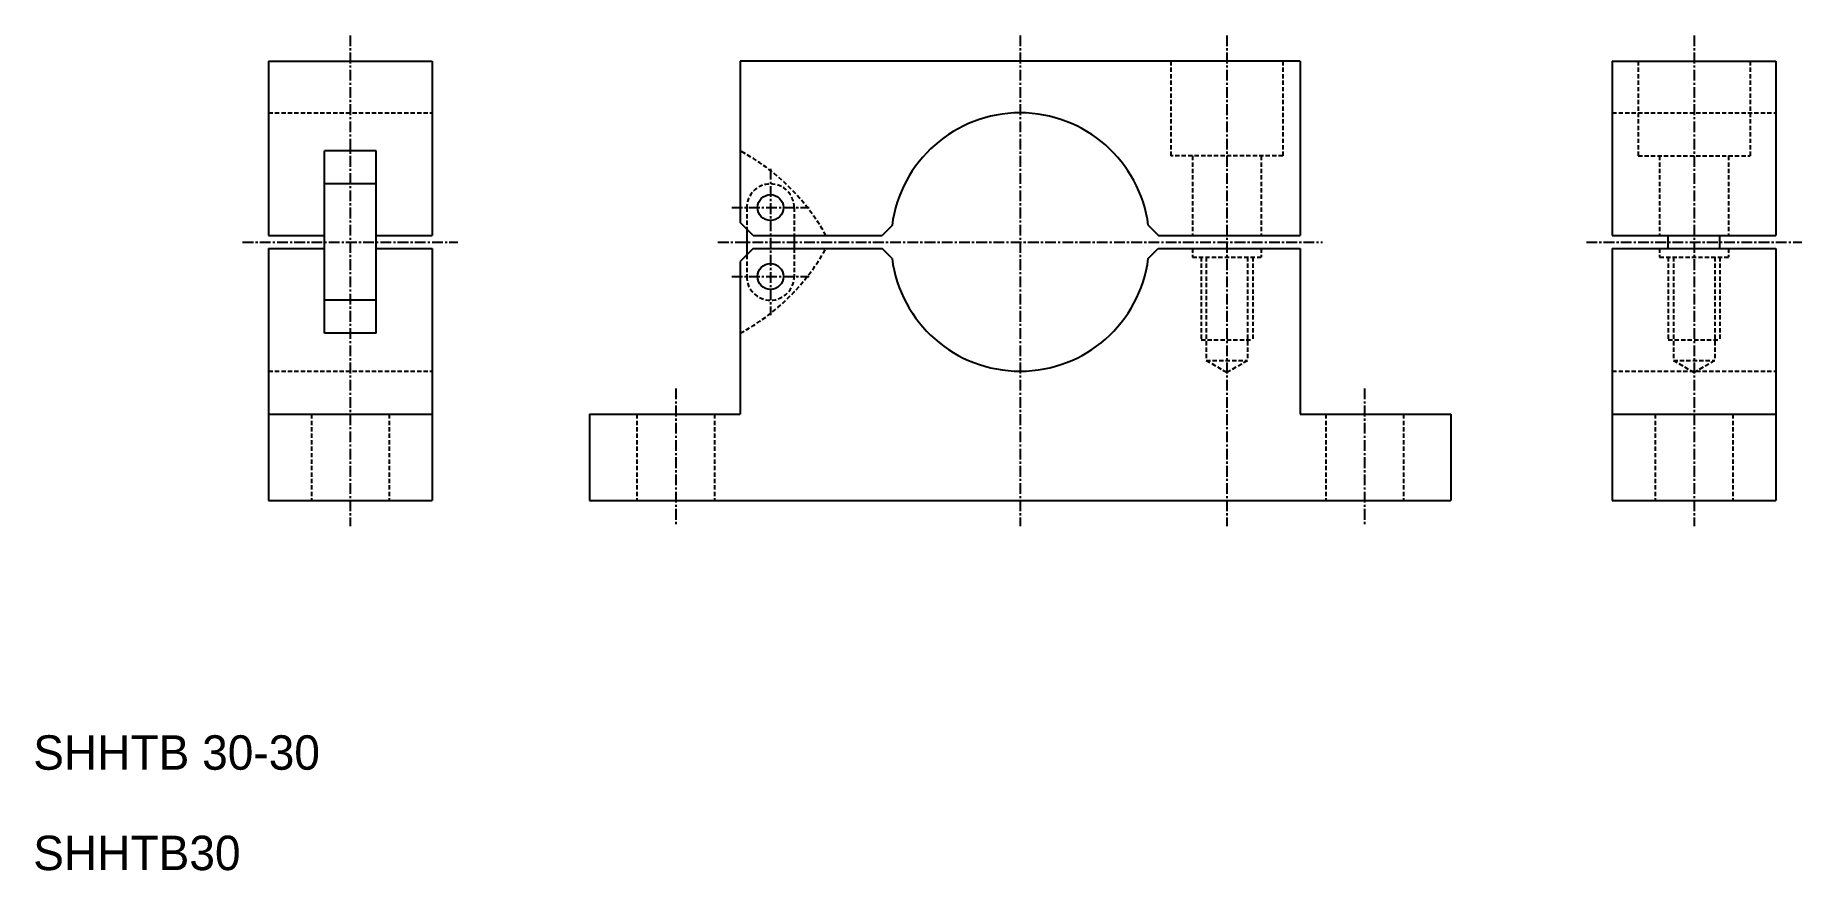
# Model space of a CAD drawing. Extents: x 41 to 246, y 54 to 151.
import ezdxf

# ---------------------------------------------------------------- set-up
doc = ezdxf.new("R2010")
doc.units = 0
doc.linetypes.add('CENTER', pattern=[2, 1.25, -0.25, 0.25, -0.25])
doc.linetypes.add('DASHED', pattern=[0.75, 0.5, -0.25])
doc.layers.get('0').update_dxf_attribs({"linetype": 'CONTINUOUS'})
doc.layers.add('CENTER', color=1, linetype='CENTER')

msp = doc.modelspace()

# ---------------------------------------------------------------- linework, layer by layer
at = {"color": 7, "linetype": 'CONTINUOUS'}
for p, q in [((68.15, 148.15), (87.15, 148.15)), ((68.15, 148.15), (68.15, 127.9)), ((87.15, 148.15), (87.15, 127.9)), ((122.94, 148.15), (122.94, 129.4)), ((187.94, 148.15), (122.94, 148.15)), ((187.94, 148.15), (187.94, 127.9)), ((224.19, 148.15), (224.19, 127.9)), ((224.19, 148.15), (243.19, 148.15)), ((243.19, 148.15), (243.19, 127.9)), ((74.65, 116.57), (74.65, 137.74)), ((80.65, 137.74), (74.65, 137.74)), ((80.65, 116.57), (80.65, 137.74)), ((80.65, 133.9), (74.65, 133.9)), ((124.44, 127.9), (122.94, 129.4)), ((68.15, 127.9), (74.65, 127.9)), ((80.65, 127.9), (87.15, 127.9)), ((123.69, 128.65), (123.69, 125.65)), ((124.44, 127.9), (139.41, 127.9)), ((129.19, 127.9), (129.19, 126.4)), ((140.57, 129.06), (139.41, 127.9)), ((170.32, 129.09), (171.51, 127.9)), ((171.51, 127.9), (187.94, 127.9)), ((224.19, 127.9), (243.19, 127.9)), ((230.69, 126.4), (230.69, 127.9)), ((236.69, 126.4), (236.69, 127.9)), ((68.15, 126.4), (68.15, 97.15)), ((68.15, 126.4), (74.65, 126.4)), ((80.65, 126.4), (87.15, 126.4)), ((87.15, 126.4), (87.15, 97.15)), ((124.44, 126.4), (122.94, 124.9)), ((124.44, 126.4), (139.41, 126.4)), ((140.57, 125.25), (139.41, 126.4)), ((170.32, 125.24), (171.48, 126.4)), ((171.48, 126.4), (187.94, 126.4)), ((187.94, 126.4), (187.94, 107.15)), ((224.19, 126.4), (224.19, 97.15)), ((224.19, 126.4), (243.19, 126.4)), ((243.19, 126.4), (243.19, 97.15)), ((122.94, 124.9), (122.94, 107.15)), ((80.65, 120.4), (74.65, 120.4)), ((80.65, 116.57), (74.65, 116.57)), ((68.15, 107.15), (87.15, 107.15)), ((105.44, 107.15), (122.94, 107.15)), ((105.44, 107.15), (105.44, 97.15)), ((187.94, 107.15), (205.44, 107.15)), ((205.44, 107.15), (205.44, 97.15)), ((224.19, 107.15), (243.19, 107.15)), ((68.15, 97.15), (87.15, 97.15)), ((105.44, 97.15), (205.44, 97.15)), ((224.19, 97.15), (243.19, 97.15))]:
    msp.add_line(p, q, dxfattribs=at)
at = {"color": 3, "linetype": 'DASHED'}
for p, q in [((172.94, 148.15), (172.94, 137.15)), ((185.94, 148.15), (185.94, 137.15)), ((227.19, 148.15), (227.19, 137.15)), ((240.19, 148.15), (240.19, 137.15)), ((68.15, 142.15), (87.15, 142.15)), ((224.19, 142.15), (243.19, 142.15)), ((185.94, 137.15), (172.94, 137.15)), ((175.44, 137.15), (175.44, 127.9)), ((183.44, 137.15), (183.44, 127.9)), ((227.19, 137.15), (240.19, 137.15)), ((229.69, 137.15), (229.69, 127.9)), ((237.69, 137.15), (237.69, 127.9)), ((123.69, 131.15), (123.69, 128.65)), ((129.19, 131.15), (129.19, 127.9)), ((123.69, 125.65), (123.69, 123.15)), ((129.19, 126.4), (129.19, 123.15)), ((175.44, 126.4), (175.44, 125.4)), ((175.44, 125.4), (183.44, 125.4)), ((176.44, 125.4), (176.44, 115.8)), ((177.04, 125.4), (177.04, 113.4)), ((181.84, 125.4), (181.84, 113.4)), ((182.44, 125.4), (182.44, 115.8)), ((183.44, 126.4), (183.44, 125.4)), ((229.69, 126.4), (229.69, 125.4)), ((229.69, 125.4), (237.69, 125.4)), ((230.69, 125.4), (230.69, 115.8)), ((231.29, 125.4), (231.29, 113.4)), ((236.09, 125.4), (236.09, 113.4)), ((236.69, 125.4), (236.69, 115.8)), ((237.69, 126.4), (237.69, 125.4)), ((176.44, 115.8), (182.44, 115.8)), ((230.69, 115.8), (236.69, 115.8)), ((177.04, 113.4), (179.44, 112.02)), ((177.04, 113.4), (181.84, 113.4)), ((179.44, 112.02), (181.84, 113.4)), ((231.29, 113.4), (236.09, 113.4)), ((231.29, 113.4), (233.69, 112.02)), ((233.69, 112.02), (236.09, 113.4)), ((68.15, 112.15), (87.15, 112.15)), ((224.19, 112.15), (243.19, 112.15)), ((73.15, 107.15), (73.15, 97.15)), ((82.15, 107.15), (82.15, 97.15)), ((110.94, 107.15), (110.94, 97.15)), ((119.94, 107.15), (119.94, 97.15)), ((190.94, 107.15), (190.94, 97.15)), ((199.94, 107.15), (199.94, 97.15)), ((229.19, 107.15), (229.19, 97.15)), ((238.19, 107.15), (238.19, 97.15))]:
    msp.add_line(p, q, dxfattribs=at)
at = {"color": 7, "linetype": 'CONTINUOUS'}
for centre in [(126.44, 131.15), (126.44, 123.15)]:
    msp.add_circle(centre, 1.5, dxfattribs=at)
for start, end in [(7.431, 172.7039), (187.2961, 352.6936)]:
    msp.add_arc((155.44, 127.15), 15, start, end, dxfattribs=at)
at = {"color": 3, "linetype": 'DASHED'}
for centre, radius, start, end in [((111.04, 115.75), 25, 29.078, 61.5755), ((126.44, 131.15), 2.75, 0, 180), ((111.04, 138.55), 25, 298.4245, 330.922), ((126.44, 123.15), 2.75, 180, 0)]:
    msp.add_arc(centre, radius, start, end, dxfattribs=at)
at = {"layer": 'CENTER', "color": 1, "linetype": 'CENTER'}
for p, q in [((77.65, 151.15), (77.65, 94.15)), ((155.44, 151.15), (155.44, 94.15)), ((179.44, 151.15), (179.44, 94.15)), ((233.69, 151.15), (233.69, 94.15)), ((126.44, 135.65), (126.44, 118.65)), ((121.94, 131.15), (130.94, 131.15)), ((65.15, 127.15), (90.15, 127.15)), ((120.34, 127.15), (190.54, 127.15)), ((221.19, 127.15), (246.19, 127.15)), ((121.94, 123.15), (130.94, 123.15)), ((115.44, 110.15), (115.44, 94.15)), ((195.44, 110.15), (195.44, 94.15))]:
    msp.add_line(p, q, dxfattribs=at)

# ---------------------------------------------------------------- texts
at = {"color": 7, "linetype": 'CONTINUOUS'}
for s, p in [('SHHTB 30-30', (40.83, 65.87)), ('SHHTB30', (40.83, 54.21))]:
    msp.add_text(s, height=4, dxfattribs=at).set_placement(p)

doc.saveas('drawing.dxf')
